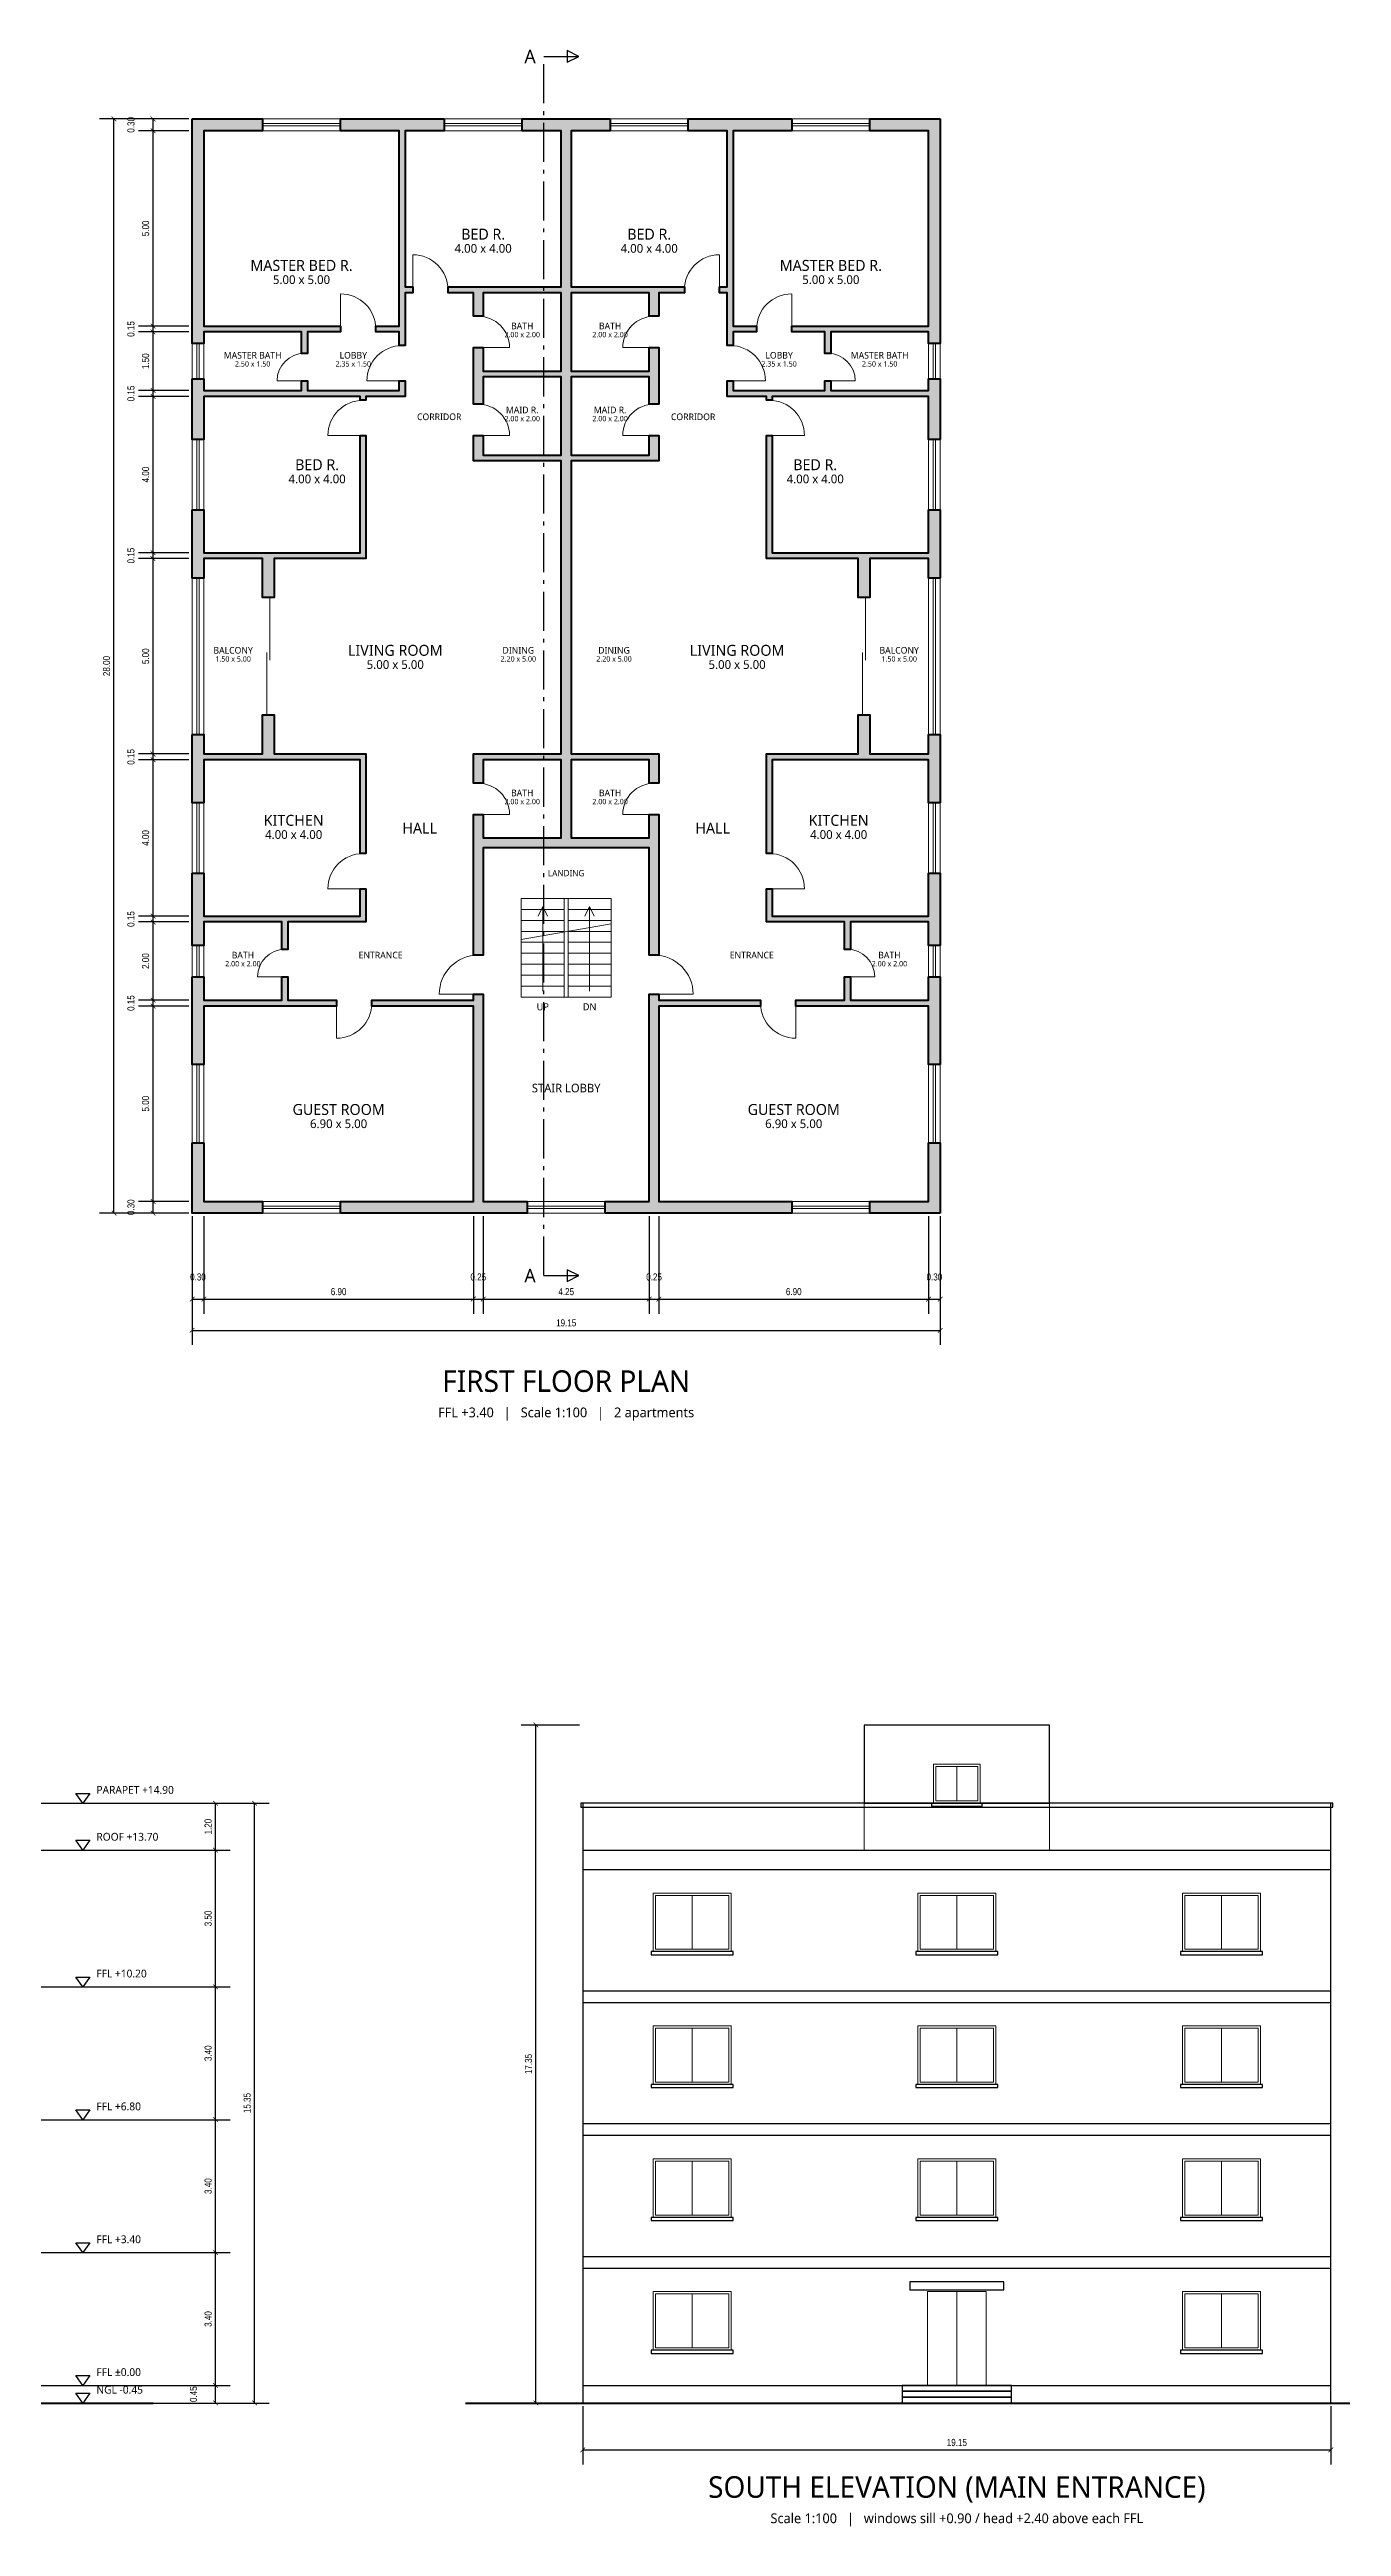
# Model space of a CAD drawing. Header units: metres. Extents: x -6 to 147, y -34 to 30.
# Drawn here: x 28.4 to 61.4, y -33.6 to 29.8 of the extents above; entities that cross this region are included whole.
import ezdxf
from ezdxf.enums import TextEntityAlignment as Align

# ---------------------------------------------------------------- set-up
doc = ezdxf.new("R2010")
doc.units = ezdxf.units.M
doc.linetypes.add('CENTER2', pattern=[1.4, 1, -0.2, 0, -0.2])
for name, color, linetype, lineweight in [('A-ANNO-DIMS', 1, 'Continuous', 18), ('A-ANNO-SYMB', 1, 'Continuous', 25), ('A-DOOR', 3, 'Continuous', 18), ('A-ELEV', 7, 'Continuous', 25), ('A-ELEV-GRND', 7, 'Continuous', 70), ('A-FLOR-STRS', 6, 'Continuous', 18), ('A-GLAZ', 4, 'Continuous', 18), ('A-SECT-BEYOND', 8, 'Continuous', 13), ('A-WALL', 7, 'Continuous', 50), ('A-WALL-PATT', 8, 'Continuous', 0)]:
    doc.layers.add(name, color=color, linetype=linetype, lineweight=lineweight)
doc.layers.add('A-ANNO-LEVL', color=5, linetype='Continuous', lineweight=18, true_color=0x000000)
doc.layers.add('A-ANNO-TEXT', color=7, linetype='Continuous', lineweight=25, true_color=0x000000)
doc.styles.add('OpenSans', font='OpenSans-Regular.ttf')
doc.styles.add('OpenSansCondensed-Light', font='OpenSansCondensed-Light.ttf')
doc.dimstyles.new('EZDXF', dxfattribs={"dimtxt": 0.25, "dimasz": 0.175, "dimexe": 0.375, "dimexo": 0.125, "dimgap": 0.1, "dimtad": 1, "dimlfac": 100, "dimzin": 12, "dimdsep": 46, "dimtxsty": 'OpenSansCondensed-Light', "dimblk": 'ARCHTICK', "dimcen": 2.5, "dimazin": 3, "dimtfac": 0.5, "dimtmove": 2, "dimatfit": 3})

# ---------------------------------------------------------------- blocks, each defined once
blk = doc.blocks.new('_ARCHTICK')
at = {"color": 0, "linetype": 'BYBLOCK', "const_width": 0.15}
blk.add_lwpolyline([(-0.5, -0.5), (0.5, 0.5)], dxfattribs=at)

msp = doc.modelspace()

# ---------------------------------------------------------------- hatches: boundary and pattern name
at = {"layer": 'A-WALL-PATT'}
for points in [[(32, 28), (33.8, 28), (33.8, 27.7), (32.3, 27.7), (32.3, 22.7), (35.8, 22.7), (35.8, 22.55), (34.95, 22.55), (34.95, 22), (34.8, 22), (34.8, 22.55), (32.3, 22.55), (32.3, 22.25), (32, 22.25), (32, 28)], [(38.45, 28), (38.45, 27.7), (37.45, 27.7), (37.45, 23.7), (37.65, 23.7), (37.65, 23.55), (37.45, 23.55), (37.45, 22.2), (37.3, 22.2), (37.3, 22.55), (36.7, 22.55), (36.7, 22.7), (37.3, 22.7), (37.3, 27.7), (35.8, 27.7), (35.8, 28), (38.45, 28)], [(42.7, 28), (42.7, 27.7), (41.7, 27.7), (41.7, 23.7), (44.6, 23.7), (44.6, 23.55), (43.95, 23.55), (43.95, 22.95), (43.7, 22.95), (43.7, 23.55), (41.7, 23.55), (41.7, 21.55), (43.7, 21.55), (43.7, 22.15), (43.95, 22.15), (43.95, 20.7), (43.7, 20.7), (43.7, 21.4), (41.7, 21.4), (41.7, 19.4), (43.7, 19.4), (43.7, 19.9), (43.95, 19.9), (43.95, 19.25), (43.7, 19.25), (43.65, 19.25), (41.7, 19.25), (41.7, 16.95), (41.7, 16.9), (41.7, 16.75), (41.7, 16.7), (41.7, 11.75), (43.85, 11.75), (43.9, 11.75), (43.95, 11.75), (43.95, 11.6), (43.95, 11.55), (43.95, 11), (43.7, 11), (43.7, 11.6), (41.7, 11.6), (41.7, 9.6), (43.7, 9.6), (43.7, 10.2), (43.95, 10.2), (43.95, 7.65), (43.95, 7.6), (43.95, 7.45), (43.95, 7.4), (43.95, 6.6), (43.7, 6.6), (43.7, 9.35), (39.45, 9.35), (39.45, 6.6), (39.2, 6.6), (39.2, 7.4), (39.2, 7.45), (39.2, 7.6), (39.2, 7.65), (39.2, 10.2), (39.45, 10.2), (39.45, 9.6), (41.45, 9.6), (41.45, 11.6), (39.45, 11.6), (39.45, 11), (39.2, 11), (39.2, 11.55), (39.2, 11.6), (39.2, 11.75), (39.25, 11.75), (39.3, 11.75), (41.45, 11.75), (41.45, 16.7), (41.45, 16.75), (41.45, 16.9), (41.45, 16.95), (41.45, 19.25), (39.5, 19.25), (39.45, 19.25), (39.2, 19.25), (39.2, 19.9), (39.45, 19.9), (39.45, 19.4), (41.45, 19.4), (41.45, 21.4), (39.45, 21.4), (39.45, 20.7), (39.2, 20.7), (39.2, 22.15), (39.45, 22.15), (39.45, 21.55), (41.45, 21.55), (41.45, 23.55), (39.45, 23.55), (39.45, 22.95), (39.2, 22.95), (39.2, 23.55), (38.55, 23.55), (38.55, 23.7), (41.45, 23.7), (41.45, 27.7), (40.45, 27.7), (40.45, 28), (42.7, 28)], [(47.35, 28), (47.35, 27.7), (45.85, 27.7), (45.85, 22.7), (46.45, 22.7), (46.45, 22.55), (45.85, 22.55), (45.85, 22.2), (45.7, 22.2), (45.7, 23.55), (45.5, 23.55), (45.5, 23.7), (45.7, 23.7), (45.7, 27.7), (44.7, 27.7), (44.7, 28), (47.35, 28)], [(51.15, 28), (51.15, 22.25), (50.85, 22.25), (50.85, 22.55), (48.35, 22.55), (48.35, 22), (48.2, 22), (48.2, 22.55), (47.35, 22.55), (47.35, 22.7), (50.85, 22.7), (50.85, 27.7), (49.35, 27.7), (49.35, 28), (51.15, 28)], [(32, 21.35), (32.3, 21.35), (32.3, 21.05), (34.8, 21.05), (34.8, 21.3), (34.95, 21.3), (34.95, 21.05), (37.3, 21.05), (37.3, 21.3), (37.45, 21.3), (37.45, 20.9), (36.45, 20.9), (36.45, 20.8), (36.3, 20.8), (36.3, 20.9), (32.3, 20.9), (32.3, 19.8), (32, 19.8), (32, 21.35)], [(51.15, 19.8), (50.85, 19.8), (50.85, 20.9), (46.85, 20.9), (46.85, 20.8), (46.7, 20.8), (46.7, 20.9), (45.7, 20.9), (45.7, 21.3), (45.85, 21.3), (45.85, 21.05), (48.2, 21.05), (48.2, 21.3), (48.35, 21.3), (48.35, 21.05), (50.85, 21.05), (50.85, 21.35), (51.15, 21.35), (51.15, 19.8)], [(32, 18), (32.3, 18), (32.3, 16.9), (36.3, 16.9), (36.3, 19.9), (36.45, 19.9), (36.45, 16.95), (36.45, 16.9), (36.45, 16.75), (34.1, 16.75), (34.1, 15.75), (33.8, 15.75), (33.8, 16.75), (32.3, 16.75), (32.3, 16.25), (32, 16.25), (32, 18)], [(51.15, 16.25), (50.85, 16.25), (50.85, 16.75), (49.35, 16.75), (49.35, 15.75), (49.05, 15.75), (49.05, 16.75), (46.7, 16.75), (46.7, 16.9), (46.7, 16.95), (46.7, 19.9), (46.85, 19.9), (46.85, 16.9), (50.85, 16.9), (50.85, 18), (51.15, 18), (51.15, 16.25)], [(32, 12.25), (32.3, 12.25), (32.3, 11.75), (33.8, 11.75), (33.8, 12.75), (34.1, 12.75), (34.1, 11.75), (36.45, 11.75), (36.45, 11.6), (36.45, 11.55), (36.45, 9.2), (36.3, 9.2), (36.3, 11.6), (32.3, 11.6), (32.3, 10.5), (32, 10.5), (32, 12.25)], [(51.15, 10.5), (50.85, 10.5), (50.85, 11.6), (46.85, 11.6), (46.85, 9.2), (46.7, 9.2), (46.7, 11.55), (46.7, 11.6), (46.7, 11.75), (49.05, 11.75), (49.05, 12.75), (49.35, 12.75), (49.35, 11.75), (50.85, 11.75), (50.85, 12.25), (51.15, 12.25), (51.15, 10.5)], [(32, 8.7), (32.3, 8.7), (32.3, 7.6), (36.3, 7.6), (36.3, 8.3), (36.45, 8.3), (36.45, 7.65), (36.45, 7.6), (36.45, 7.45), (34.45, 7.45), (34.45, 6.75), (34.3, 6.75), (34.3, 7.45), (32.3, 7.45), (32.3, 6.85), (32, 6.85), (32, 8.7)], [(51.15, 6.85), (50.85, 6.85), (50.85, 7.45), (48.85, 7.45), (48.85, 6.75), (48.7, 6.75), (48.7, 7.45), (46.7, 7.45), (46.7, 7.6), (46.7, 7.65), (46.7, 8.3), (46.85, 8.3), (46.85, 7.6), (50.85, 7.6), (50.85, 8.7), (51.15, 8.7), (51.15, 6.85)], [(32, 6.05), (32.3, 6.05), (32.3, 5.45), (34.3, 5.45), (34.3, 6.05), (34.45, 6.05), (34.45, 5.45), (35.7, 5.45), (35.7, 5.3), (32.3, 5.3), (32.3, 3.8), (32, 3.8), (32, 6.05)], [(51.15, 3.8), (50.85, 3.8), (50.85, 5.3), (47.45, 5.3), (47.45, 5.45), (48.7, 5.45), (48.7, 6.05), (48.85, 6.05), (48.85, 5.45), (50.85, 5.45), (50.85, 6.05), (51.15, 6.05), (51.15, 3.8)], [(35.8, 0), (35.8, 0.3), (39.2, 0.3), (39.2, 5.3), (36.6, 5.3), (36.6, 5.45), (39.2, 5.45), (39.2, 5.6), (39.45, 5.6), (39.45, 0.3), (40.575, 0.3), (40.575, 0), (35.8, 0)], [(42.575, 0), (42.575, 0.3), (43.7, 0.3), (43.7, 5.6), (43.95, 5.6), (43.95, 5.45), (46.55, 5.45), (46.55, 5.3), (43.95, 5.3), (43.95, 0.3), (47.35, 0.3), (47.35, 0), (42.575, 0)], [(32, 1.8), (32.3, 1.8), (32.3, 0.3), (33.8, 0.3), (33.8, 0), (32, 0), (32, 1.8)], [(51.15, 0), (49.35, 0), (49.35, 0.3), (50.85, 0.3), (50.85, 1.8), (51.15, 1.8), (51.15, 0)]]:
    msp.add_hatch(color=8, dxfattribs=at).paths.add_polyline_path(points)

# ---------------------------------------------------------------- linework, layer by layer
at = {"layer": 'A-ANNO-SYMB', "linetype": 'CENTER2'}
msp.add_line((41, -1.6), (41, 29.6), dxfattribs=at)
at = {"layer": 'A-ANNO-SYMB'}
for p, q in [((28.7, -15.1), (31.6, -15.1)), ((28.7, -16.3), (31.6, -16.3)), ((28.7, -19.8), (31.6, -19.8)), ((28.7, -23.2), (31.6, -23.2)), ((28.7, -26.6), (31.6, -26.6)), ((28.7, -30), (31.6, -30)), ((28.7, -30.45), (31.6, -30.45))]:
    msp.add_line(p, q, dxfattribs=at)
for points in [[(41, 29.6), (41.9, 29.6)], [(41, -1.6), (41.9, -1.6)]]:
    msp.add_lwpolyline(points, dxfattribs=at)
for points in [[(41.9, 29.6), (41.6, 29.75), (41.6, 29.45)], [(41.9, -1.6), (41.6, -1.45), (41.6, -1.75)], [(29.2, -15.1), (29.02, -14.85), (29.38, -14.85)], [(29.2, -16.3), (29.02, -16.05), (29.38, -16.05)], [(29.2, -19.8), (29.02, -19.55), (29.38, -19.55)], [(29.2, -23.2), (29.02, -22.95), (29.38, -22.95)], [(29.2, -26.6), (29.02, -26.35), (29.38, -26.35)], [(29.2, -30), (29.02, -29.75), (29.38, -29.75)], [(29.2, -30.45), (29.02, -30.2), (29.38, -30.2)]]:
    msp.add_lwpolyline(points, close=True, dxfattribs=at)
at = {"layer": 'A-DOOR'}
for p, q in [((37.65, 23.625), (37.65, 24.525)), ((45.5, 23.625), (45.5, 24.525)), ((35.8, 22.625), (35.8, 23.525)), ((47.35, 22.625), (47.35, 23.525)), ((39.325, 22.15), (40.125, 22.15)), ((43.825, 22.15), (43.025, 22.15)), ((34.875, 21.3), (34.175, 21.3)), ((37.375, 21.3), (36.475, 21.3)), ((45.775, 21.3), (46.675, 21.3)), ((48.275, 21.3), (48.975, 21.3)), ((36.375, 19.9), (35.475, 19.9)), ((39.325, 19.9), (40.125, 19.9)), ((43.825, 19.9), (43.025, 19.9)), ((46.775, 19.9), (47.675, 19.9)), ((33.99, 14.15), (33.99, 15.75)), ((49.24, 14.15), (49.24, 15.75)), ((33.91, 12.75), (33.91, 14.35)), ((49.16, 12.75), (49.16, 14.35)), ((39.325, 10.2), (40.125, 10.2)), ((43.825, 10.2), (43.025, 10.2)), ((36.375, 8.3), (35.475, 8.3)), ((46.775, 8.3), (47.675, 8.3)), ((34.375, 6.05), (33.675, 6.05)), ((48.775, 6.05), (49.475, 6.05)), ((35.7, 5.375), (35.7, 4.475)), ((39.325, 5.6), (38.325, 5.6)), ((43.825, 5.6), (44.825, 5.6)), ((47.45, 5.375), (47.45, 4.475)), ((51.575, -30), (51.575, -27.6))]:
    msp.add_line(p, q, dxfattribs=at)
msp.add_lwpolyline([(50.825, -30), (52.325, -30), (52.325, -27.6), (50.825, -27.6)], close=True, dxfattribs=at)
for centre, radius, start, end in [((37.65, 23.625), 0.9, 0, 90), ((45.5, 23.625), 0.9, 90, 180), ((35.8, 22.625), 0.9, 0, 90), ((47.35, 22.625), 0.9, 90, 180), ((39.325, 22.15), 0.8, 0, 90), ((43.825, 22.15), 0.8, 90, 180), ((37.375, 21.3), 0.9, 90, 180), ((45.775, 21.3), 0.9, 0, 90), ((34.875, 21.3), 0.7, 90, 180), ((48.275, 21.3), 0.7, 0, 90), ((36.375, 19.9), 0.9, 90, 180), ((39.325, 19.9), 0.8, 0, 90), ((43.825, 19.9), 0.8, 90, 180), ((46.775, 19.9), 0.9, 0, 90), ((39.325, 10.2), 0.8, 0, 90), ((43.825, 10.2), 0.8, 90, 180), ((36.375, 8.3), 0.9, 90, 180), ((46.775, 8.3), 0.9, 0, 90), ((34.375, 6.05), 0.7, 90, 180), ((39.325, 5.6), 1, 90, 180), ((43.825, 5.6), 1, 0, 90), ((48.775, 6.05), 0.7, 0, 90), ((35.7, 5.375), 0.9, 270, 0), ((47.45, 5.375), 0.9, 180, 270)]:
    msp.add_arc(centre, radius, start, end, dxfattribs=at)
at = {"layer": 'A-ELEV'}
for p, q in [((42, -16.3), (61.15, -16.3)), ((42, -16.8), (61.15, -16.8)), ((42, -19.9), (61.15, -19.9)), ((42, -20.2), (61.15, -20.2)), ((42, -23.3), (61.15, -23.3)), ((42, -23.6), (61.15, -23.6)), ((42, -26.7), (61.15, -26.7)), ((42, -27), (61.15, -27)), ((42, -30), (61.15, -30))]:
    msp.add_line(p, q, dxfattribs=at)
for points in [[(49.2, -15.1), (53.95, -15.1), (53.95, -13.1), (49.2, -13.1)], [(41.95, -15.2), (61.2, -15.2), (61.2, -15.1), (41.95, -15.1)], [(42, -30.45), (61.15, -30.45), (61.15, -15.1), (42, -15.1)], [(50.925, -15.18), (52.225, -15.18), (52.225, -15.1), (50.925, -15.1)], [(43.75, -18.98), (45.85, -18.98), (45.85, -18.9), (43.75, -18.9)], [(50.525, -18.98), (52.625, -18.98), (52.625, -18.9), (50.525, -18.9)], [(57.3, -18.98), (59.4, -18.98), (59.4, -18.9), (57.3, -18.9)], [(43.75, -22.38), (45.85, -22.38), (45.85, -22.3), (43.75, -22.3)], [(50.525, -22.38), (52.625, -22.38), (52.625, -22.3), (50.525, -22.3)], [(57.3, -22.38), (59.4, -22.38), (59.4, -22.3), (57.3, -22.3)], [(43.75, -25.78), (45.85, -25.78), (45.85, -25.7), (43.75, -25.7)], [(50.525, -25.78), (52.625, -25.78), (52.625, -25.7), (50.525, -25.7)], [(57.3, -25.78), (59.4, -25.78), (59.4, -25.7), (57.3, -25.7)], [(50.375, -27.55), (52.775, -27.55), (52.775, -27.35), (50.375, -27.35)], [(43.75, -29.18), (45.85, -29.18), (45.85, -29.1), (43.75, -29.1)], [(57.3, -29.18), (59.4, -29.18), (59.4, -29.1), (57.3, -29.1)], [(50.175, -30.15), (52.975, -30.15), (52.975, -30), (50.175, -30)], [(50.175, -30.3), (52.975, -30.3), (52.975, -30.15), (50.175, -30.15)], [(50.175, -30.45), (52.975, -30.45), (52.975, -30.3), (50.175, -30.3)]]:
    msp.add_lwpolyline(points, close=True, dxfattribs=at)
at = {"layer": 'A-ELEV-GRND'}
for p, q in [((-3, -30.45), (31, -30.45)), ((39, -30.45), (64.15, -30.45))]:
    msp.add_line(p, q, dxfattribs=at)
at = {"layer": 'A-FLOR-STRS'}
for p, q in [((40.425, 8.05), (41.525, 8.05)), ((40.425, 8.05), (42.725, 8.05)), ((40.425, 7.77), (41.525, 7.77)), ((40.975, 5.68), (40.975, 7.85)), ((41.625, 8.05), (42.725, 8.05)), ((41.625, 7.77), (42.725, 7.77)), ((42.175, 5.68), (42.175, 7.85)), ((40.425, 7.49), (41.525, 7.49)), ((40.425, 7), (42.725, 7.4)), ((40.425, 7.21), (41.525, 7.21)), ((41.625, 7.49), (42.725, 7.49)), ((41.625, 7.21), (42.725, 7.21)), ((40.425, 6.93), (41.525, 6.93)), ((40.425, 6.65), (41.525, 6.65)), ((40.425, 6.37), (41.525, 6.37)), ((41.625, 6.93), (42.725, 6.93)), ((41.625, 6.65), (42.725, 6.65)), ((41.625, 6.37), (42.725, 6.37)), ((40.425, 6.09), (41.525, 6.09)), ((40.425, 5.81), (41.525, 5.81)), ((41.625, 6.09), (42.725, 6.09)), ((41.625, 5.81), (42.725, 5.81)), ((40.425, 5.53), (41.525, 5.53)), ((41.625, 5.53), (42.725, 5.53))]:
    msp.add_line(p, q, dxfattribs=at)
for points in [[(40.425, 5.53), (41.525, 5.53), (41.525, 8.05), (40.425, 8.05)], [(41.525, 5.53), (41.625, 5.53), (41.625, 8.05), (41.525, 8.05)], [(41.625, 5.53), (42.725, 5.53), (42.725, 8.05), (41.625, 8.05)]]:
    msp.add_lwpolyline(points, close=True, dxfattribs=at)
for points in [[(40.855, 7.6), (40.975, 7.85), (41.095, 7.6)], [(42.055, 7.6), (42.175, 7.85), (42.295, 7.6)]]:
    msp.add_lwpolyline(points, dxfattribs=at)
at = {"layer": 'A-GLAZ'}
for p, q in [((33.8, 27.88), (35.8, 27.88)), ((33.8, 27.82), (35.8, 27.82)), ((38.45, 27.88), (40.45, 27.88)), ((38.45, 27.82), (40.45, 27.82)), ((42.7, 27.88), (44.7, 27.88)), ((42.7, 27.82), (44.7, 27.82)), ((47.35, 27.88), (49.35, 27.88)), ((47.35, 27.82), (49.35, 27.82)), ((32.12, 21.35), (32.12, 22.25)), ((32.18, 21.35), (32.18, 22.25)), ((50.97, 21.35), (50.97, 22.25)), ((51.03, 21.35), (51.03, 22.25)), ((32.12, 18), (32.12, 19.8)), ((32.18, 18), (32.18, 19.8)), ((50.97, 18), (50.97, 19.8)), ((51.03, 18), (51.03, 19.8)), ((32.12, 12.25), (32.12, 16.25)), ((32.18, 12.25), (32.18, 16.25)), ((50.97, 12.25), (50.97, 16.25)), ((51.03, 12.25), (51.03, 16.25)), ((32.12, 8.7), (32.12, 10.5)), ((32.18, 8.7), (32.18, 10.5)), ((50.97, 8.7), (50.97, 10.5)), ((51.03, 8.7), (51.03, 10.5)), ((32.12, 6.05), (32.12, 6.85)), ((32.18, 6.05), (32.18, 6.85)), ((50.97, 6.05), (50.97, 6.85)), ((51.03, 6.05), (51.03, 6.85)), ((32.12, 1.8), (32.12, 3.8)), ((32.18, 1.8), (32.18, 3.8)), ((50.97, 1.8), (50.97, 3.8)), ((51.03, 1.8), (51.03, 3.8)), ((33.8, 0.18), (35.8, 0.18)), ((33.8, 0.12), (35.8, 0.12)), ((40.575, 0.18), (42.575, 0.18)), ((40.575, 0.12), (42.575, 0.12)), ((47.35, 0.18), (49.35, 0.18)), ((47.35, 0.12), (49.35, 0.12)), ((51.575, -15.04), (51.575, -14.16)), ((44.8, -18.84), (44.8, -17.46)), ((51.575, -18.84), (51.575, -17.46)), ((58.35, -18.84), (58.35, -17.46)), ((44.8, -22.24), (44.8, -20.86)), ((51.575, -22.24), (51.575, -20.86)), ((58.35, -22.24), (58.35, -20.86)), ((44.8, -25.64), (44.8, -24.26)), ((51.575, -25.64), (51.575, -24.26)), ((58.35, -25.64), (58.35, -24.26)), ((44.8, -29.04), (44.8, -27.66)), ((58.35, -29.04), (58.35, -27.66))]:
    msp.add_line(p, q, dxfattribs=at)
for points in [[(33.8, 27.7), (35.8, 27.7), (35.8, 28), (33.8, 28)], [(38.45, 27.7), (40.45, 27.7), (40.45, 28), (38.45, 28)], [(42.7, 27.7), (44.7, 27.7), (44.7, 28), (42.7, 28)], [(47.35, 27.7), (49.35, 27.7), (49.35, 28), (47.35, 28)], [(32, 21.35), (32.3, 21.35), (32.3, 22.25), (32, 22.25)], [(50.85, 21.35), (51.15, 21.35), (51.15, 22.25), (50.85, 22.25)], [(32, 18), (32.3, 18), (32.3, 19.8), (32, 19.8)], [(50.85, 18), (51.15, 18), (51.15, 19.8), (50.85, 19.8)], [(32, 12.25), (32.3, 12.25), (32.3, 16.25), (32, 16.25)], [(50.85, 12.25), (51.15, 12.25), (51.15, 16.25), (50.85, 16.25)], [(32, 8.7), (32.3, 8.7), (32.3, 10.5), (32, 10.5)], [(50.85, 8.7), (51.15, 8.7), (51.15, 10.5), (50.85, 10.5)], [(32, 6.05), (32.3, 6.05), (32.3, 6.85), (32, 6.85)], [(50.85, 6.05), (51.15, 6.05), (51.15, 6.85), (50.85, 6.85)], [(32, 1.8), (32.3, 1.8), (32.3, 3.8), (32, 3.8)], [(50.85, 1.8), (51.15, 1.8), (51.15, 3.8), (50.85, 3.8)], [(33.8, 0), (35.8, 0), (35.8, 0.3), (33.8, 0.3)], [(40.575, 0), (42.575, 0), (42.575, 0.3), (40.575, 0.3)], [(47.35, 0), (49.35, 0), (49.35, 0.3), (47.35, 0.3)], [(50.975, -15.1), (52.175, -15.1), (52.175, -14.1), (50.975, -14.1)], [(51.035, -15.04), (52.115, -15.04), (52.115, -14.16), (51.035, -14.16)], [(43.8, -18.9), (45.8, -18.9), (45.8, -17.4), (43.8, -17.4)], [(43.86, -18.84), (45.74, -18.84), (45.74, -17.46), (43.86, -17.46)], [(50.575, -18.9), (52.575, -18.9), (52.575, -17.4), (50.575, -17.4)], [(50.635, -18.84), (52.515, -18.84), (52.515, -17.46), (50.635, -17.46)], [(57.35, -18.9), (59.35, -18.9), (59.35, -17.4), (57.35, -17.4)], [(57.41, -18.84), (59.29, -18.84), (59.29, -17.46), (57.41, -17.46)], [(43.8, -22.3), (45.8, -22.3), (45.8, -20.8), (43.8, -20.8)], [(43.86, -22.24), (45.74, -22.24), (45.74, -20.86), (43.86, -20.86)], [(50.575, -22.3), (52.575, -22.3), (52.575, -20.8), (50.575, -20.8)], [(50.635, -22.24), (52.515, -22.24), (52.515, -20.86), (50.635, -20.86)], [(57.35, -22.3), (59.35, -22.3), (59.35, -20.8), (57.35, -20.8)], [(57.41, -22.24), (59.29, -22.24), (59.29, -20.86), (57.41, -20.86)], [(43.8, -25.7), (45.8, -25.7), (45.8, -24.2), (43.8, -24.2)], [(43.86, -25.64), (45.74, -25.64), (45.74, -24.26), (43.86, -24.26)], [(50.575, -25.7), (52.575, -25.7), (52.575, -24.2), (50.575, -24.2)], [(50.635, -25.64), (52.515, -25.64), (52.515, -24.26), (50.635, -24.26)], [(57.35, -25.7), (59.35, -25.7), (59.35, -24.2), (57.35, -24.2)], [(57.41, -25.64), (59.29, -25.64), (59.29, -24.26), (57.41, -24.26)], [(43.8, -29.1), (45.8, -29.1), (45.8, -27.6), (43.8, -27.6)], [(43.86, -29.04), (45.74, -29.04), (45.74, -27.66), (43.86, -27.66)], [(57.35, -29.1), (59.35, -29.1), (59.35, -27.6), (57.35, -27.6)], [(57.41, -29.04), (59.29, -29.04), (59.29, -27.66), (57.41, -27.66)]]:
    msp.add_lwpolyline(points, close=True, dxfattribs=at)
at = {"layer": 'A-SECT-BEYOND'}
for p, q in [((49.2, -16.3), (49.2, -15.1)), ((53.95, -16.3), (53.95, -15.1))]:
    msp.add_line(p, q, dxfattribs=at)
at = {"layer": 'A-WALL'}
for points in [[(32, 28), (33.8, 28), (33.8, 27.7), (32.3, 27.7), (32.3, 22.7), (35.8, 22.7), (35.8, 22.55), (34.95, 22.55), (34.95, 22), (34.8, 22), (34.8, 22.55), (32.3, 22.55), (32.3, 22.25), (32, 22.25), (32, 28)], [(38.45, 28), (38.45, 27.7), (37.45, 27.7), (37.45, 23.7), (37.65, 23.7), (37.65, 23.55), (37.45, 23.55), (37.45, 22.2), (37.3, 22.2), (37.3, 22.55), (36.7, 22.55), (36.7, 22.7), (37.3, 22.7), (37.3, 27.7), (35.8, 27.7), (35.8, 28), (38.45, 28)], [(42.7, 28), (42.7, 27.7), (41.7, 27.7), (41.7, 23.7), (44.6, 23.7), (44.6, 23.55), (43.95, 23.55), (43.95, 22.95), (43.7, 22.95), (43.7, 23.55), (41.7, 23.55), (41.7, 21.55), (43.7, 21.55), (43.7, 22.15), (43.95, 22.15), (43.95, 20.7), (43.7, 20.7), (43.7, 21.4), (41.7, 21.4), (41.7, 19.4), (43.7, 19.4), (43.7, 19.9), (43.95, 19.9), (43.95, 19.25), (43.7, 19.25), (43.65, 19.25), (41.7, 19.25), (41.7, 16.95), (41.7, 16.9), (41.7, 16.75), (41.7, 16.7), (41.7, 11.75), (43.85, 11.75), (43.9, 11.75), (43.95, 11.75), (43.95, 11.6), (43.95, 11.55), (43.95, 11), (43.7, 11), (43.7, 11.6), (41.7, 11.6), (41.7, 9.6), (43.7, 9.6), (43.7, 10.2), (43.95, 10.2), (43.95, 7.65), (43.95, 7.6), (43.95, 7.45), (43.95, 7.4), (43.95, 6.6), (43.7, 6.6), (43.7, 9.35), (39.45, 9.35), (39.45, 6.6), (39.2, 6.6), (39.2, 7.4), (39.2, 7.45), (39.2, 7.6), (39.2, 7.65), (39.2, 10.2), (39.45, 10.2), (39.45, 9.6), (41.45, 9.6), (41.45, 11.6), (39.45, 11.6), (39.45, 11), (39.2, 11), (39.2, 11.55), (39.2, 11.6), (39.2, 11.75), (39.25, 11.75), (39.3, 11.75), (41.45, 11.75), (41.45, 16.7), (41.45, 16.75), (41.45, 16.9), (41.45, 16.95), (41.45, 19.25), (39.5, 19.25), (39.45, 19.25), (39.2, 19.25), (39.2, 19.9), (39.45, 19.9), (39.45, 19.4), (41.45, 19.4), (41.45, 21.4), (39.45, 21.4), (39.45, 20.7), (39.2, 20.7), (39.2, 22.15), (39.45, 22.15), (39.45, 21.55), (41.45, 21.55), (41.45, 23.55), (39.45, 23.55), (39.45, 22.95), (39.2, 22.95), (39.2, 23.55), (38.55, 23.55), (38.55, 23.7), (41.45, 23.7), (41.45, 27.7), (40.45, 27.7), (40.45, 28), (42.7, 28)], [(47.35, 28), (47.35, 27.7), (45.85, 27.7), (45.85, 22.7), (46.45, 22.7), (46.45, 22.55), (45.85, 22.55), (45.85, 22.2), (45.7, 22.2), (45.7, 23.55), (45.5, 23.55), (45.5, 23.7), (45.7, 23.7), (45.7, 27.7), (44.7, 27.7), (44.7, 28), (47.35, 28)], [(51.15, 28), (51.15, 22.25), (50.85, 22.25), (50.85, 22.55), (48.35, 22.55), (48.35, 22), (48.2, 22), (48.2, 22.55), (47.35, 22.55), (47.35, 22.7), (50.85, 22.7), (50.85, 27.7), (49.35, 27.7), (49.35, 28), (51.15, 28)], [(32, 21.35), (32.3, 21.35), (32.3, 21.05), (34.8, 21.05), (34.8, 21.3), (34.95, 21.3), (34.95, 21.05), (37.3, 21.05), (37.3, 21.3), (37.45, 21.3), (37.45, 20.9), (36.45, 20.9), (36.45, 20.8), (36.3, 20.8), (36.3, 20.9), (32.3, 20.9), (32.3, 19.8), (32, 19.8), (32, 21.35)], [(51.15, 19.8), (50.85, 19.8), (50.85, 20.9), (46.85, 20.9), (46.85, 20.8), (46.7, 20.8), (46.7, 20.9), (45.7, 20.9), (45.7, 21.3), (45.85, 21.3), (45.85, 21.05), (48.2, 21.05), (48.2, 21.3), (48.35, 21.3), (48.35, 21.05), (50.85, 21.05), (50.85, 21.35), (51.15, 21.35), (51.15, 19.8)], [(32, 18), (32.3, 18), (32.3, 16.9), (36.3, 16.9), (36.3, 19.9), (36.45, 19.9), (36.45, 16.95), (36.45, 16.9), (36.45, 16.75), (34.1, 16.75), (34.1, 15.75), (33.8, 15.75), (33.8, 16.75), (32.3, 16.75), (32.3, 16.25), (32, 16.25), (32, 18)], [(51.15, 16.25), (50.85, 16.25), (50.85, 16.75), (49.35, 16.75), (49.35, 15.75), (49.05, 15.75), (49.05, 16.75), (46.7, 16.75), (46.7, 16.9), (46.7, 16.95), (46.7, 19.9), (46.85, 19.9), (46.85, 16.9), (50.85, 16.9), (50.85, 18), (51.15, 18), (51.15, 16.25)], [(32, 12.25), (32.3, 12.25), (32.3, 11.75), (33.8, 11.75), (33.8, 12.75), (34.1, 12.75), (34.1, 11.75), (36.45, 11.75), (36.45, 11.6), (36.45, 11.55), (36.45, 9.2), (36.3, 9.2), (36.3, 11.6), (32.3, 11.6), (32.3, 10.5), (32, 10.5), (32, 12.25)], [(51.15, 10.5), (50.85, 10.5), (50.85, 11.6), (46.85, 11.6), (46.85, 9.2), (46.7, 9.2), (46.7, 11.55), (46.7, 11.6), (46.7, 11.75), (49.05, 11.75), (49.05, 12.75), (49.35, 12.75), (49.35, 11.75), (50.85, 11.75), (50.85, 12.25), (51.15, 12.25), (51.15, 10.5)], [(32, 8.7), (32.3, 8.7), (32.3, 7.6), (36.3, 7.6), (36.3, 8.3), (36.45, 8.3), (36.45, 7.65), (36.45, 7.6), (36.45, 7.45), (34.45, 7.45), (34.45, 6.75), (34.3, 6.75), (34.3, 7.45), (32.3, 7.45), (32.3, 6.85), (32, 6.85), (32, 8.7)], [(51.15, 6.85), (50.85, 6.85), (50.85, 7.45), (48.85, 7.45), (48.85, 6.75), (48.7, 6.75), (48.7, 7.45), (46.7, 7.45), (46.7, 7.6), (46.7, 7.65), (46.7, 8.3), (46.85, 8.3), (46.85, 7.6), (50.85, 7.6), (50.85, 8.7), (51.15, 8.7), (51.15, 6.85)], [(32, 6.05), (32.3, 6.05), (32.3, 5.45), (34.3, 5.45), (34.3, 6.05), (34.45, 6.05), (34.45, 5.45), (35.7, 5.45), (35.7, 5.3), (32.3, 5.3), (32.3, 3.8), (32, 3.8), (32, 6.05)], [(51.15, 3.8), (50.85, 3.8), (50.85, 5.3), (47.45, 5.3), (47.45, 5.45), (48.7, 5.45), (48.7, 6.05), (48.85, 6.05), (48.85, 5.45), (50.85, 5.45), (50.85, 6.05), (51.15, 6.05), (51.15, 3.8)], [(35.8, 0), (35.8, 0.3), (39.2, 0.3), (39.2, 5.3), (36.6, 5.3), (36.6, 5.45), (39.2, 5.45), (39.2, 5.6), (39.45, 5.6), (39.45, 0.3), (40.575, 0.3), (40.575, 0), (35.8, 0)], [(42.575, 0), (42.575, 0.3), (43.7, 0.3), (43.7, 5.6), (43.95, 5.6), (43.95, 5.45), (46.55, 5.45), (46.55, 5.3), (43.95, 5.3), (43.95, 0.3), (47.35, 0.3), (47.35, 0), (42.575, 0)], [(32, 1.8), (32.3, 1.8), (32.3, 0.3), (33.8, 0.3), (33.8, 0), (32, 0), (32, 1.8)], [(51.15, 0), (49.35, 0), (49.35, 0.3), (50.85, 0.3), (50.85, 1.8), (51.15, 1.8), (51.15, 0)]]:
    msp.add_lwpolyline(points, close=True, dxfattribs=at)

# ---------------------------------------------------------------- texts
at = {"layer": 'A-ANNO-LEVL', "style": 'OpenSans'}
for s, p in [('PARAPET +14.90', (29.55, -14.92)), ('ROOF +13.70', (29.55, -16.12)), ('FFL +10.20', (29.55, -19.62)), ('FFL +6.80', (29.55, -23.02)), ('FFL +3.40', (29.55, -26.42)), ('FFL ±0.00', (29.55, -29.82)), ('NGL -0.45', (29.55, -30.27))]:
    msp.add_text(s, height=0.2, dxfattribs=at).set_placement(p, align=Align.BOTTOM_LEFT)
at = {"layer": 'A-ANNO-SYMB', "style": 'OpenSans'}
for p in [(40.65, 29.6), (40.65, -1.6)]:
    msp.add_text('A', height=0.35, dxfattribs=at).set_placement(p, align=Align.MIDDLE_CENTER)
at = {"layer": 'A-ANNO-TEXT', "style": 'OpenSans'}
for s, height, p in [('4.00 x 4.00', 0.224, (39.45, 24.688)), ('BED R.', 0.28, (39.45, 25.052)), ('4.00 x 4.00', 0.224, (43.7, 24.688)), ('BED R.', 0.28, (43.7, 25.052)), ('MASTER BED R.', 0.28, (34.8, 24.252)), ('MASTER BED R.', 0.28, (48.35, 24.252)), ('5.00 x 5.00', 0.224, (34.8, 23.888)), ('5.00 x 5.00', 0.224, (48.35, 23.888)), ('2.00 x 2.00', 0.136, (40.45, 22.482)), ('BATH', 0.17, (40.45, 22.703)), ('2.00 x 2.00', 0.136, (42.7, 22.482)), ('BATH', 0.17, (42.7, 22.703)), ('MASTER BATH', 0.17, (33.55, 21.953)), ('2.50 x 1.50', 0.136, (33.55, 21.732)), ('2.35 x 1.50', 0.136, (36.125, 21.732)), ('LOBBY', 0.17, (36.125, 21.953)), ('2.35 x 1.50', 0.136, (47.025, 21.732)), ('LOBBY', 0.17, (47.025, 21.953)), ('MASTER BATH', 0.17, (49.6, 21.953)), ('2.50 x 1.50', 0.136, (49.6, 21.732)), ('CORRIDOR', 0.17, (38.325, 20.378)), ('2.00 x 2.00', 0.136, (40.45, 20.332)), ('MAID R.', 0.17, (40.45, 20.553)), ('2.00 x 2.00', 0.136, (42.7, 20.332)), ('MAID R.', 0.17, (42.7, 20.553)), ('CORRIDOR', 0.17, (44.825, 20.378)), ('BED R.', 0.28, (35.2, 19.152)), ('BED R.', 0.28, (47.95, 19.152)), ('4.00 x 4.00', 0.224, (35.2, 18.788)), ('4.00 x 4.00', 0.224, (47.95, 18.788)), ('BALCONY', 0.17, (33.05, 14.403)), ('1.50 x 5.00', 0.136, (33.05, 14.182)), ('LIVING ROOM', 0.28, (37.2, 14.402)), ('5.00 x 5.00', 0.224, (37.2, 14.038)), ('2.20 x 5.00', 0.136, (40.35, 14.182)), ('DINING', 0.17, (40.35, 14.403)), ('2.20 x 5.00', 0.136, (42.8, 14.182)), ('DINING', 0.17, (42.8, 14.403)), ('LIVING ROOM', 0.28, (45.95, 14.402)), ('5.00 x 5.00', 0.224, (45.95, 14.038)), ('BALCONY', 0.17, (50.1, 14.403)), ('1.50 x 5.00', 0.136, (50.1, 14.182)), ('BATH', 0.17, (40.45, 10.753)), ('BATH', 0.17, (42.7, 10.753)), ('KITCHEN', 0.28, (34.6, 10.052)), ('2.00 x 2.00', 0.136, (40.45, 10.532)), ('2.00 x 2.00', 0.136, (42.7, 10.532)), ('KITCHEN', 0.28, (48.55, 10.052)), ('4.00 x 4.00', 0.224, (34.6, 9.688)), ('HALL', 0.28, (37.825, 9.852)), ('HALL', 0.28, (45.325, 9.852)), ('4.00 x 4.00', 0.224, (48.55, 9.688)), ('LANDING', 0.16, (41.575, 8.7)), ('2.00 x 2.00', 0.136, (33.3, 6.382)), ('BATH', 0.17, (33.3, 6.603)), ('ENTRANCE', 0.17, (36.825, 6.603)), ('ENTRANCE', 0.17, (46.325, 6.603)), ('2.00 x 2.00', 0.136, (49.85, 6.382)), ('BATH', 0.17, (49.85, 6.603)), ('UP', 0.18, (40.975, 5.28)), ('DN', 0.18, (42.175, 5.28)), ('STAIR LOBBY', 0.22, (41.575, 3.2)), ('GUEST ROOM', 0.28, (35.75, 2.652)), ('GUEST ROOM', 0.28, (47.4, 2.652)), ('6.90 x 5.00', 0.224, (35.75, 2.288)), ('6.90 x 5.00', 0.224, (47.4, 2.288)), ('FIRST FLOOR PLAN', 0.55, (41.575, -4.3)), ('FFL +3.40   |   Scale 1:100   |   2 apartments', 0.25, (41.575, -5.1)), ('SOUTH ELEVATION (MAIN ENTRANCE)', 0.55, (51.575, -32.6)), ('Scale 1:100   |   windows sill +0.90 / head +2.40 above each FFL', 0.25, (51.575, -33.4))]:
    msp.add_text(s, height=height, dxfattribs=at).set_placement(p, align=Align.MIDDLE_CENTER)

# ---------------------------------------------------------------- dimensions: what is measured, and where the dimension line sits
at = {"layer": 'A-ANNO-DIMS'}
for base, p1, p2 in [((30, 0), (32, 0), (32, 28)), ((31, 27.7), (32, 27.7), (32, 28)), ((31, 22.7), (32, 22.7), (32, 27.7)), ((31, 22.55), (32, 22.55), (32, 22.7)), ((31, 21.05), (32, 21.05), (32, 22.55)), ((31, 20.9), (32, 20.9), (32, 21.05)), ((31, 16.9), (32, 16.9), (32, 20.9)), ((31, 16.75), (32, 16.75), (32, 16.9)), ((31, 11.75), (32, 11.75), (32, 16.75)), ((31, 11.6), (32, 11.6), (32, 11.75)), ((31, 7.6), (32, 7.6), (32, 11.6)), ((31, 7.45), (32, 7.45), (32, 7.6)), ((31, 5.45), (32, 5.45), (32, 7.45)), ((31, 5.3), (32, 5.3), (32, 5.45)), ((31, 0.3), (32, 0.3), (32, 5.3)), ((31, 0), (32, 0), (32, 0.3)), ((40.8, -30.45), (42, -30.45), (42, -13.1)), ((32.6, -16.3), (28, -16.3), (28, -15.1)), ((33.6, -30.45), (28, -30.45), (28, -15.1)), ((32.6, -19.8), (28, -19.8), (28, -16.3)), ((32.6, -23.2), (28, -23.2), (28, -19.8)), ((32.6, -26.6), (28, -26.6), (28, -23.2)), ((32.6, -30), (28, -30), (28, -26.6)), ((32.6, -30.45), (28, -30.45), (28, -30))]:
    msp.add_linear_dim(base=base, p1=p1, p2=p2, angle=90, dimstyle='EZDXF', override={"dimtxt": 0.18, "dimasz": 0.12, "dimexo": 0.08, "dimtad": 1, "dimtih": 0, "dimtoh": 0, "dimdec": 2, "dimlfac": 1, "dimzin": 0}, dxfattribs=at).render()
for base, p1, p2 in [((32, -2.2), (32, 0), (32.3, 0)), ((32, -3), (32, 0), (51.15, 0)), ((32.3, -2.2), (32.3, 0), (39.2, 0)), ((39.2, -2.2), (39.2, 0), (39.45, 0)), ((39.45, -2.2), (39.45, 0), (43.7, 0)), ((43.7, -2.2), (43.7, 0), (43.95, 0)), ((43.95, -2.2), (43.95, 0), (50.85, 0)), ((50.85, -2.2), (50.85, 0), (51.15, 0)), ((42, -31.65), (42, -30.45), (61.15, -30.45))]:
    msp.add_linear_dim(base=base, p1=p1, p2=p2, dimstyle='EZDXF', override={"dimtxt": 0.18, "dimasz": 0.12, "dimexo": 0.08, "dimtad": 1, "dimtih": 0, "dimtoh": 0, "dimdec": 2, "dimlfac": 1, "dimzin": 0}, dxfattribs=at).render()

doc.saveas('drawing.dxf')
